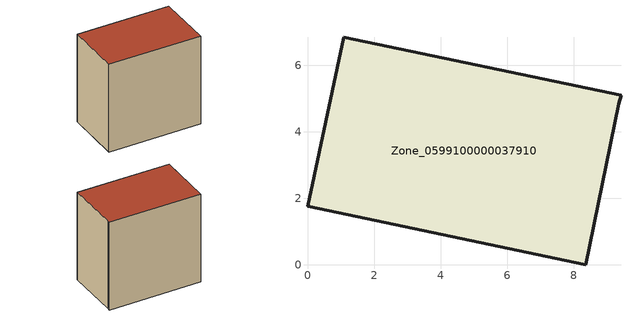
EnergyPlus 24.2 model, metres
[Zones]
Zone_0599100000037910
 floor ground (C_G): 1.08,6.85 9.42,5.11 9.36,4.84 8.36,0 0,1.76 z0
 wall outside (C_F): 0,1.76 8.36,0 9.36,4.84 9.42,5.11 1.08,6.85 0,1.76 z0:8.41
 roof outside (C_R): 9.42,5.11 1.08,6.85 0,1.76 8.36,0 9.36,4.84 z8.41
[BUILDING]
Pand.0599100000037910: North Axis=0; Terrain=City; Loads Convergence Tolerance Value=0.04; Temperature Convergence Tolerance Value=0.4; Solar Distribution=FullExterior; Maximum Number of Warmup Days=25; Minimum Number of Warmup Days=1
[Site:Location]
Rotterdam.The.Hague.AP_ZH_NLD Design_Conditions: Latitude=51.96; Longitude=4.45; Time Zone=1; Elevation=-4.5
[SITE:GROUNDTEMPERATURE:BUILDINGSURFACE]
18, 18, 18, 18, 18, 18, 18, 18, 18, 18, 18, 18
[MATERIAL] Thermal Absorptance=0.9; Solar Absorptance=0.7; Visible Absorptance=0.7
Name | Roughness | Thickness | Conductivity | Density | Specific Heat
G.TI.1975-1991 | MediumSmooth | 0.15 | 0.288461 | 540 | 1210
F.TI.1975-1991 | Rough | 0.3 | 0.230769 | 1920 | 840
R.TI.1975-1991 | MediumRough | 0.2 | 0.153846 | 1500 | 1000
[CONSTRUCTION]
C_G: G.TI.1975-1991
C_F: F.TI.1975-1991
C_R: R.TI.1975-1991
[ZONE]
Zone_0599100000037910: Type=1; Multiplier=1; Ceiling Height=Autocalculate; Volume=Autocalculate; Floor Area=autocalculate; Part of Total Floor Area=Yes
[ZONEINFILTRATION:DESIGNFLOWRATE]
Infil_Zone_0599100000037910: Zone or ZoneList or Space or SpaceList=Zone_0599100000037910; Schedule=AlwaysOn; Design Flow Rate Calculation Method=Flow/Area; Flow Rate per Floor Area=0.003; Constant Term Coefficient=1; Temperature Term Coefficient=0; Velocity Term Coefficient=0; Velocity Squared Term Coefficient=0
[HVACTEMPLATE:ZONE:IDEALLOADSAIRSYSTEM]
Zone_0599100000037910: Maximum Heating Supply Air Temperature=50; Minimum Cooling Supply Air Temperature=13; Maximum Heating Supply Air Humidity Ratio=0.0156; Minimum Cooling Supply Air Humidity Ratio=0.0077; Heating Limit=NoLimit; Cooling Limit=NoLimit; Dehumidification Control Type=ConstantSensibleHeatRatio; Cooling Sensible Heat Ratio=0.7; Dehumidification Setpoint=60; Humidification Control Type=None; Humidification Setpoint=30; Outdoor Air Method=None; Outdoor Air Flow Rate per Person=0.00944; Outdoor Air Flow Rate per Zone Floor Area=0; Outdoor Air Flow Rate per Zone=0; Demand Controlled Ventilation Type=None; Outdoor Air Economizer Type=NoEconomizer; Heat Recovery Type=None; Sensible Heat Recovery Effectiveness=0.7; Latent Heat Recovery Effectiveness=0.65
[ZONECONTROL:THERMOSTAT]
ThermostatControl_Zone_0599100000037910: Zone or ZoneList=Zone_0599100000037910; Control Type Schedule=DualSetpointControlType; Control 1=Thermostat_Zone_0599100000037910; Temperature Difference Between Cutout And Setpoint=0
[THERMOSTATSETPOINT:DUALSETPOINT]
Thermostat_Zone_0599100000037910: Heating Setpoint Temperature Schedule=HeatingSetpoint_Zone_0599100000037910; Cooling Setpoint Temperature Schedule=CoolingSetpoint_Zone_0599100000037910
[SCHEDULE:COMPACT]
HeatingSetpoint_Zone_0599100000037910: Through: 12/31, For: AllDays, Until: 24:00, 21
CoolingSetpoint_Zone_0599100000037910: Through: 12/31, For: AllDays, Until: 24:00, 24
DualSetpointControlType: Through: 12/31, For: AllDays, Until: 24:00, 4
AlwaysOn: Through: 12/31, For: AllDays, Until: 24:00, 1
